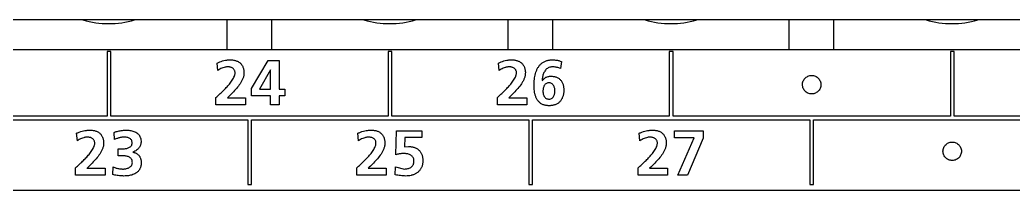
# Model space of a CAD drawing. Extents: x 147 to 432, y 261 to 358.
# Drawn here: x 318.89 to 345.82, y 336.18 to 340.78 of the extents above; entities that cross this region are included whole.
import ezdxf

# ---------------------------------------------------------------- set-up
doc = ezdxf.new("R2010")
doc.units = 0
doc.header["$MEASUREMENT"] = 0
doc.layers.get('0').update_dxf_attribs({"linetype": 'CONTINUOUS'})

msp = doc.modelspace()

# ---------------------------------------------------------------- linework, layer by layer
at = {"color": 7, "linetype": 'Continuous'}
for p, q in [((324.49553, 340.7772), (324.49553, 339.97721)), ((325.71553, 339.97721), (325.71553, 340.7772)), ((332.11553, 340.7772), (332.11553, 339.97721)), ((333.33553, 339.97721), (333.33553, 340.7772)), ((339.73553, 340.7772), (339.73553, 339.97721)), ((340.95553, 339.97721), (340.95553, 340.7772)), ((321.25413, 339.92695), (321.25413, 338.17701)), ((321.35404, 339.92695), (321.25413, 339.92695)), ((321.35404, 338.17701), (321.35404, 339.92695)), ((328.87399, 339.92695), (328.87399, 338.17701)), ((328.9739, 339.92695), (328.87399, 339.92695)), ((328.9739, 338.17701), (328.9739, 339.92695)), ((336.49386, 339.92695), (336.49386, 338.17701)), ((336.59376, 339.92695), (336.49386, 339.92695)), ((336.59376, 338.17701), (336.59376, 339.92695)), ((344.11372, 339.92695), (344.11372, 338.17684)), ((344.21363, 339.92695), (344.11372, 339.92695)), ((344.21363, 338.17684), (344.21363, 339.92695)), ((324.24964, 339.41277), (324.23069, 339.61189)), ((325.16741, 338.92167), (325.61562, 339.67718)), ((325.61562, 339.67718), (325.91431, 339.67718)), ((325.91431, 339.67718), (325.91431, 338.90617)), ((331.87777, 339.41277), (331.85917, 339.61189)), ((333.57276, 339.65496), (333.5421, 339.46083)), ((325.68073, 339.42655), (325.38377, 338.90617)), ((325.68418, 339.42655), (325.68073, 339.42655)), ((325.68418, 338.90617), (325.68418, 339.42655)), ((325.16741, 338.72754), (325.16741, 338.92167)), ((325.38377, 338.90617), (325.68418, 338.90617)), ((325.91431, 338.90617), (326.06727, 338.90617)), ((326.06727, 338.90617), (326.06727, 338.72754)), ((324.20313, 338.47863), (324.20313, 338.67948)), ((324.51078, 338.66759), (324.99998, 338.66759)), ((324.99998, 338.66759), (324.99998, 338.47863)), ((325.68418, 338.72754), (325.16741, 338.72754)), ((325.68418, 338.47863), (325.68418, 338.72754)), ((326.06727, 338.72754), (325.91431, 338.72754)), ((325.91431, 338.72754), (325.91431, 338.47863)), ((331.83161, 338.47863), (331.83161, 338.67948)), ((332.13891, 338.66759), (332.62846, 338.66759)), ((332.62846, 338.66759), (332.62846, 338.47863)), ((324.99998, 338.47863), (324.20313, 338.47863)), ((325.91431, 338.47863), (325.68418, 338.47863)), ((332.62846, 338.47863), (331.83161, 338.47863)), ((321.25413, 338.17701), (313.73383, 338.17701)), ((317.54411, 338.0771), (325.06406, 338.0771)), ((328.87399, 338.17701), (321.35404, 338.17701)), ((325.06406, 338.0771), (325.06406, 336.32682)), ((325.16397, 336.32682), (325.16397, 338.0771)), ((325.16397, 338.0771), (332.68392, 338.0771)), ((336.49386, 338.17701), (328.9739, 338.17701)), ((332.68392, 338.0771), (332.68392, 336.32682)), ((332.78383, 338.0771), (340.30379, 338.07693)), ((332.78383, 336.32682), (332.78383, 338.0771)), ((344.11372, 338.17684), (336.59376, 338.17701)), ((340.30379, 338.07693), (340.30379, 336.32682)), ((340.40369, 336.32682), (340.40369, 338.07693)), ((340.40369, 338.07693), (347.92365, 338.07693)), ((351.73358, 338.17684), (344.21363, 338.17684)), ((320.44384, 337.51245), (320.4249, 337.71158)), ((321.45464, 337.54501), (321.44085, 337.73742)), ((328.06887, 337.51245), (328.04993, 337.71158)), ((329.08208, 337.13298), (329.09413, 337.77686)), ((329.09413, 337.77686), (329.78246, 337.77686)), ((329.78246, 337.77686), (329.78246, 337.59824)), ((335.69838, 337.51245), (335.67943, 337.71158)), ((336.6382, 337.58807), (336.6382, 337.77686)), ((336.6382, 337.77686), (337.41094, 337.77686)), ((337.41094, 337.77686), (337.41094, 337.57774)), ((329.32082, 337.59824), (329.31565, 337.34244)), ((329.78246, 337.59824), (329.32082, 337.59824)), ((337.16875, 337.58807), (336.6382, 337.58807)), ((336.72399, 336.57832), (337.16875, 337.58807)), ((337.41094, 337.57774), (336.98513, 336.57832)), ((321.5542, 337.10369), (321.5542, 337.29266)), ((321.5542, 337.29266), (321.6641, 337.29266)), ((329.31565, 337.34244), (329.42555, 337.3545)), ((321.67099, 337.10369), (321.5542, 337.10369)), ((320.39768, 336.57832), (320.39768, 336.77916)), ((320.70498, 336.76728), (321.19419, 336.76728)), ((321.19419, 336.76728), (321.19419, 336.57832)), ((321.40296, 336.59726), (321.41674, 336.80156)), ((328.02271, 336.57832), (328.02271, 336.77916)), ((328.33001, 336.76728), (328.81922, 336.76728)), ((328.81922, 336.76728), (328.81922, 336.57832)), ((329.06485, 336.5921), (329.07002, 336.80673)), ((329.07002, 336.80673), (329.31565, 336.74661)), ((335.65187, 336.57832), (335.65187, 336.77916)), ((335.95918, 336.76728), (336.44872, 336.76728)), ((336.44872, 336.76728), (336.44872, 336.57832)), ((321.19419, 336.57832), (320.39768, 336.57832)), ((328.81922, 336.57832), (328.02271, 336.57832)), ((336.44872, 336.57832), (335.65187, 336.57832))]:
    msp.add_line(p, q, dxfattribs=at)
for points in [[(429.90553, 340.77723), (185.45553, 340.77723)], [(185.05553, 339.97723), (430.30553, 339.97723)], [(333.5421, 339.46083), (333.51931, 339.470326), (333.496233, 339.479103), (333.472239, 339.48717), (333.448505, 339.493968), (333.424463, 339.499578), (333.400157, 339.503904), (333.375651, 339.50689), (333.351019, 339.508538), (333.326339, 339.508809), (333.301696, 339.507363), (333.277257, 339.503907), (333.253247, 339.498186), (333.229931, 339.490094), (333.207597, 339.479593), (333.186514, 339.466762), (333.166927, 339.451749), (333.148989, 339.434796), (333.132776, 339.416186), (333.118288, 339.396202), (333.105464, 339.375109), (333.094217, 339.353134), (333.084436, 339.330467), (333.076013, 339.307261), (333.068837, 339.283638), (333.062815, 339.259695), (333.057864, 339.235508), (333.053903, 339.21114), (333.050852, 339.18664), (333.048664, 339.162044), (333.04738, 339.13802)], [(340.60385, 339.02709), (340.602512, 339.000964), (340.598478, 338.975106), (340.591761, 338.949815), (340.582421, 338.92537), (340.570564, 338.902043), (340.556326, 338.880087), (340.53987, 338.859741), (340.521235, 338.841091), (340.501606, 338.825134), (340.479712, 338.810802), (340.457058, 338.799125), (340.432932, 338.789696), (340.407695, 338.782775), (340.381427, 338.778483), (340.355302, 338.776984), (340.329159, 338.778176), (340.303284, 338.782077), (340.277961, 338.788674), (340.253472, 338.797899), (340.230087, 338.809642), (340.208058, 338.823767), (340.18762, 338.840109), (340.168989, 338.858485), (340.151982, 338.879224), (340.137617, 338.901096), (340.125886, 338.923763), (340.116413, 338.947898), (340.109459, 338.973126), (340.105142, 338.999402), (340.103634, 339.025526), (340.104834, 339.051668), (340.10876, 339.07754), (340.1154, 339.102851), (340.124684, 339.127317), (340.136497, 339.150668), (340.150694, 339.17265), (340.167108, 339.19303), (340.185551, 339.211594), (340.206172, 339.228401), (340.228077, 339.242715), (340.250727, 339.254382), (340.274813, 339.263799), (340.300047, 339.270729), (340.32622, 339.27501), (340.352346, 339.276506), (340.378488, 339.275311), (340.404365, 339.27142), (340.429695, 339.264848), (340.454194, 339.255651), (340.477592, 339.243933), (340.499633, 339.229828), (340.520082, 339.213499), (340.538716, 339.195127), (340.555696, 339.174415), (340.570052, 339.152537), (340.581719, 339.129961), (340.591134, 339.105945), (340.598075, 339.080717), (340.602352, 339.054586), (340.603846, 339.028454)], [(321.6641, 337.29266), (321.684546, 337.29291), (321.704974, 337.293859), (321.725361, 337.295482), (321.745675, 337.297844), (321.765869, 337.301062), (321.785884, 337.305253), (321.805637, 337.310542), (321.825008, 337.317087), (321.843829, 337.325073), (321.861857, 337.334712), (321.878754, 337.346212), (321.894065, 337.359749), (321.907232, 337.375369), (321.917705, 337.392908), (321.92508, 337.411962), (321.929201, 337.431964), (321.930407, 337.452365), (321.929243, 337.472776), (321.925725, 337.492911), (321.919324, 337.51321), (321.910259, 337.531519), (321.89837, 337.548133), (321.883976, 337.562632), (321.867788, 337.57468), (321.849929, 337.584621), (321.831055, 337.592475), (321.811513, 337.598484), (321.791548, 337.602895), (321.771325, 337.605926), (321.750957, 337.607747), (321.730522, 337.608515), (321.710072, 337.608417), (321.689638, 337.60758), (321.669245, 337.606058), (321.648915, 337.603837), (321.628674, 337.600919), (321.608544, 337.59731), (321.588549, 337.593018), (321.568711, 337.58805), (321.548793, 337.582339), (321.529336, 337.576045), (321.510096, 337.569112), (321.491093, 337.561554), (321.472344, 337.553388), (321.45464, 337.54501)], [(344.41379, 337.22737), (344.412452, 337.201243), (344.408417, 337.175386), (344.401699, 337.150093), (344.392359, 337.125649), (344.380501, 337.102321), (344.366261, 337.080365), (344.349804, 337.060019), (344.33117, 337.041371), (344.31154, 337.025414), (344.289645, 337.011082), (344.26699, 336.999405), (344.242863, 336.989976), (344.217626, 336.983055), (344.191357, 336.978763), (344.165231, 336.977264), (344.139088, 336.978456), (344.113212, 336.982357), (344.087889, 336.988954), (344.0634, 336.99818), (344.040015, 337.009924), (344.017985, 337.024049), (343.997546, 337.040391), (343.978916, 337.058768), (343.961912, 337.079504), (343.947547, 337.101377), (343.935816, 337.124043), (343.926343, 337.148178), (343.919389, 337.173406), (343.915072, 337.199682), (343.913564, 337.225807), (343.914764, 337.25195), (343.91869, 337.277822), (343.92533, 337.303134), (343.934613, 337.327601), (343.946425, 337.350952), (343.960622, 337.372934), (343.977036, 337.393316), (343.995479, 337.411881), (344.016102, 337.42869), (344.038008, 337.443005), (344.060657, 337.454672), (344.084743, 337.464089), (344.109978, 337.471019), (344.13615, 337.4753), (344.162276, 337.476796), (344.188419, 337.475601), (344.214297, 337.47171), (344.239627, 337.465137), (344.264126, 337.45594), (344.287525, 337.444222), (344.309567, 337.430117), (344.330016, 337.413788), (344.348651, 337.395416), (344.365633, 337.374703), (344.379989, 337.352825), (344.391657, 337.330247), (344.401073, 337.30623), (344.408014, 337.281001), (344.412292, 337.254868), (344.413786, 337.228736)], [(329.31565, 336.74661), (329.337422, 336.74719), (329.35913, 336.749009), (329.380696, 336.75208), (329.402028, 336.756487), (329.423012, 336.762326), (329.443509, 336.769693), (329.463339, 336.778698), (329.482282, 336.789444), (329.500066, 336.802011), (329.516388, 336.816423), (329.530924, 336.832634), (329.543388, 336.850485), (329.553565, 336.869733), (329.561361, 336.890063), (329.566812, 336.911146), (329.570051, 336.932676), (329.571261, 336.954418), (329.570601, 336.976195), (329.567922, 336.997807), (329.562973, 337.019012), (329.555921, 337.038731), (329.546131, 337.058178), (329.533931, 337.076211), (329.519537, 337.092547), (329.503279, 337.10703), (329.485543, 337.119605), (329.46661, 337.130369), (329.446797, 337.139416), (329.426336, 337.146884), (329.406128, 337.152729), (329.384873, 337.157496), (329.363384, 337.161073), (329.341741, 337.163549), (329.320004, 337.164996), (329.298225, 337.165524), (329.276441, 337.165272), (329.254673, 337.164397), (329.23294, 337.162887), (329.211262, 337.160721), (329.189662, 337.157883), (329.168163, 337.154365), (329.146787, 337.150161), (329.125557, 337.145272), (329.104495, 337.139705), (329.083621, 337.133469)], [(336.98513, 336.57832), (336.72399, 336.57832)], [(249.95553, 336.17723), (431.90553, 336.17723)], [(325.06406, 336.32682), (325.16397, 336.32682)], [(332.68392, 336.32682), (332.78383, 336.32682)], [(340.30379, 336.32682), (340.40369, 336.32682)]]:
    msp.add_lwpolyline(points, dxfattribs=at)
for points in [[(324.23069, 339.61189, -0.012783), (324.266627, 339.628986), (324.303389, 339.644228), (324.340865, 339.657622), (324.378954, 339.669156), (324.417562, 339.67881), (324.456599, 339.686552), (324.495818, 339.692315, -0.012961), (324.535436, 339.696085, -0.013395), (324.575196, 339.697769, -0.014825), (324.614985, 339.697218, -0.017168), (324.654658, 339.694126, -0.019761), (324.693993, 339.68812, -0.022375), (324.73227, 339.678926, -0.026011), (324.769875, 339.665945, -0.029474), (324.805807, 339.64888, -0.032823), (324.839331, 339.627479, -0.035282), (324.869637, 339.60173, -0.035318), (324.895569, 339.57246, -0.034976), (324.917479, 339.539272, -0.032659), (324.934712, 339.503426, -0.029447), (324.947377, 339.465717, -0.025137), (324.95584, 339.426848, -0.021517), (324.96069, 339.387355, -0.022105), (324.96209, 339.34748, -0.022795), (324.959917, 339.307748, -0.023818), (324.954058, 339.268394, -0.022371), (324.944542, 339.229769, -0.019202), (324.931849, 339.192053, -0.016805), (324.916484, 339.155342, -0.014767), (324.898835, 339.119674, -0.0129), (324.879243, 339.085035), (324.858008, 339.051375), (324.8354, 339.01862), (324.81163, 338.986699), (324.786882, 338.955529), (324.761307, 338.925033), (324.735038, 338.895132), (324.708191, 338.865751), (324.680842, 338.836786), (324.653128, 338.808219), (324.625099, 338.779961), (324.596842, 338.751932), (324.568464, 338.724024), (324.540045, 338.696158), (324.511566, 338.668355)], [(331.85917, 339.61189, -0.012747), (331.895107, 339.628992), (331.931866, 339.644245), (331.96934, 339.65765), (332.007428, 339.669194), (332.046037, 339.678854), (332.085076, 339.686595), (332.124022, 339.692318, -0.012993), (332.163642, 339.696089, -0.013414), (332.203404, 339.69777, -0.014829), (332.243195, 339.697215, -0.017163), (332.282869, 339.694118, -0.019745), (332.322206, 339.688109, -0.022316), (332.360437, 339.678928, -0.025964), (332.398048, 339.665958, -0.029416), (332.43399, 339.64891, -0.032759), (332.467532, 339.627533, -0.035224), (332.497865, 339.601813, -0.035411), (332.52392, 339.57246, -0.034965), (332.545855, 339.539287, -0.032673), (332.563117, 339.503452, -0.029479), (332.575807, 339.46575, -0.02518), (332.584291, 339.426884, -0.021561), (332.589154, 339.38739, -0.022165), (332.59056, 339.34748, -0.022831), (332.588384, 339.307746, -0.023846), (332.582517, 339.268391, -0.022393), (332.572989, 339.229767, -0.019217), (332.560281, 339.192055, -0.016814), (332.544901, 339.155348, -0.014771), (332.527235, 339.119686, -0.012901), (332.507626, 339.085055), (332.486375, 339.051402), (332.463751, 339.018656), (332.439966, 338.986744), (332.415204, 338.955582), (332.389616, 338.925095), (332.363335, 338.895203), (332.336476, 338.865828), (332.30904, 338.83679), (332.281316, 338.80823), (332.253278, 338.779978), (332.225013, 338.751954), (332.196629, 338.72405), (332.168206, 338.696186), (332.139724, 338.668382)], [(333.05083, 339.13458, -0.02937), (333.074695, 339.165436, -0.034794), (333.102242, 339.193042, -0.039524), (333.133578, 339.216244, -0.040614), (333.167775, 339.233876, -0.038587), (333.204826, 339.246025, -0.033021), (333.243246, 339.252746, -0.026578), (333.28268, 339.25481, -0.020604), (333.321669, 339.253351, -0.021989), (333.360396, 339.248583, -0.025035), (333.398504, 339.240217, -0.028312), (333.435496, 339.227834, -0.031126), (333.470757, 339.211155, -0.0335), (333.50394, 339.189832, -0.034112), (333.533592, 339.164497, -0.033926), (333.559524, 339.135367, -0.032246), (333.581391, 339.103068, -0.029715), (333.599093, 339.068308, -0.026882), (333.612751, 339.031766, -0.024375), (333.622829, 338.993141, -0.021567), (333.62918, 338.954641, -0.018675), (333.632392, 338.915756, -0.014908), (333.632991, 338.876734, -0.014365), (333.631338, 338.837744, -0.014759), (333.627421, 338.798916, -0.016885), (333.62107, 338.760412, -0.019363), (333.611947, 338.722473, -0.021812), (333.599736, 338.685414, -0.024367), (333.584162, 338.649641, -0.027111), (333.564999, 338.615662, -0.029187), (333.542135, 338.584054, -0.030809), (333.515644, 338.555425, -0.031178), (333.485818, 338.530287, -0.030182), (333.453127, 338.509007, -0.028573), (333.418163, 338.49171, -0.025941), (333.38152, 338.478317, -0.023247), (333.343734, 338.468592, -0.020353), (333.305241, 338.462192, -0.018142), (333.266382, 338.458762, -0.016239), (333.227367, 338.45801, -0.017637), (333.188378, 338.459847, -0.020708), (333.149659, 338.464662, -0.023676), (333.11152, 338.472896, -0.026606), (333.074402, 338.484911, -0.029264), (333.038865, 338.501004, -0.030669), (333.005506, 338.521225, -0.031335), (332.974929, 338.545441, -0.030088), (332.947462, 338.573302, -0.027964), (332.923498, 338.604084, -0.025018), (332.902917, 338.637232, -0.022066), (332.885546, 338.67217, -0.019086), (332.871102, 338.708422, -0.016581), (332.859275, 338.74561, -0.01424), (332.849758, 338.783459), (332.842268, 338.82176), (332.83656, 338.86037), (332.832412, 338.899177), (332.829635, 338.938108), (332.828064, 338.977105), (332.82758, 339.01607), (332.828101, 339.055097), (332.82967, 339.094095), (332.832397, 339.133476), (332.836301, 339.172309), (332.841579, 339.211591), (332.848163, 339.25006), (332.856241, 339.288242), (332.865729, 339.3253), (332.877151, 339.362617, -0.013599), (332.890491, 339.399291, -0.015078), (332.905908, 339.435142, -0.016758), (332.923572, 339.469937, -0.01847), (332.943641, 339.503401, -0.020274), (332.966238, 339.535212, -0.022129), (332.991448, 339.564991, -0.02335), (333.01926, 339.592358, -0.024703), (333.049564, 339.616928, -0.024803), (333.082159, 339.638368, -0.024574), (333.11671, 339.656494, -0.023897), (333.152853, 339.671171, -0.022322), (333.190204, 339.682453, -0.020909), (333.228395, 339.69047, -0.018743), (333.267108, 339.695431, -0.016513), (333.30608, 339.697656, -0.013972), (333.345108, 339.697485), (333.384076, 339.695344, -0.013214), (333.423433, 339.691136, -0.013342), (333.461963, 339.68493, -0.013353), (333.500106, 339.676674), (333.537759, 339.66641), (333.57276, 339.65496)], [(324.20313, 338.67948), (324.22649, 338.701471), (324.249962, 338.72334), (324.273551, 338.745084), (324.297156, 338.766812), (324.320672, 338.788635), (324.344062, 338.810593), (324.367312, 338.832699), (324.390404, 338.854971), (324.413313, 338.87743), (324.436013, 338.900101), (324.458474, 338.923007), (324.480667, 338.946174), (324.502561, 338.969624), (324.524119, 338.993382), (324.545294, 339.017483), (324.566033, 339.04196), (324.586275, 339.066847), (324.605934, 339.092196), (324.624906, 339.118064), (324.643076, 339.144504), (324.660266, 339.171591), (324.67625, 339.199403), (324.690753, 339.227995), (324.70329, 339.257487, 0.02369), (324.713268, 339.287975, 0.031282), (324.719883, 339.319411, 0.040728), (324.721921, 339.351399, 0.049162), (324.718198, 339.383213, 0.056101), (324.707903, 339.413528, 0.057851), (324.690989, 339.440706, 0.053505), (324.668466, 339.463467, 0.046196), (324.641869, 339.481327, 0.039219), (324.612618, 339.494426, 0.033838), (324.581769, 339.503144, 0.03085), (324.550053, 339.507841, 0.027059), (324.518001, 339.508812, 0.022216), (324.486004, 339.506627, 0.020451), (324.454304, 339.501748), (324.423081, 339.494407), (324.392411, 339.484867), (324.362449, 339.473412), (324.333186, 339.460271), (324.304629, 339.445657), (324.276768, 339.429755), (324.24964, 339.41277)], [(331.83161, 338.67948), (331.854964, 338.701469), (331.878429, 338.723339), (331.90201, 338.745085), (331.925604, 338.766815), (331.94911, 338.788642), (331.97249, 338.810603), (331.995729, 338.832713), (332.01881, 338.854989), (332.041707, 338.877452), (332.064395, 338.900128), (332.086844, 338.923039), (332.109025, 338.94621), (332.130905, 338.969665), (332.15245, 338.993429), (332.173612, 339.017534), (332.194337, 339.042016), (332.214565, 339.066908), (332.23421, 339.092262), (332.253166, 339.118134), (332.271321, 339.144578), (332.288495, 339.171669), (332.304463, 339.199484), (332.318949, 339.228079), (332.331468, 339.257573, 0.023684), (332.341429, 339.288061, 0.031281), (332.348027, 339.319496, 0.040721), (332.350049, 339.35148, 0.049157), (332.346312, 339.383286, 0.056075), (332.336006, 339.413593, 0.057804), (332.319088, 339.440762, 0.053464), (332.296568, 339.463518, 0.046185), (332.269976, 339.481376, 0.040363), (332.239824, 339.494797, 0.033762), (332.208943, 339.503383, 0.030925), (332.177213, 339.507944, 0.026975), (332.145162, 339.508781, 0.022046), (332.113178, 339.506479, 0.020391), (332.0815, 339.501497, 0.018939), (332.049446, 339.493827), (332.018863, 339.48417), (331.988947, 339.472609), (331.959727, 339.459386), (331.931206, 339.444714), (331.90337, 339.428778), (331.87777, 339.41277)], [(320.4249, 337.71158, -0.01279), (320.460845, 337.72868), (320.497616, 337.743927), (320.5351, 337.757323), (320.573199, 337.768858), (320.611817, 337.778512), (320.650863, 337.786253), (320.690023, 337.792006, -0.012964), (320.72965, 337.795776, -0.013398), (320.769419, 337.797459, -0.014828), (320.809218, 337.796907, -0.017164), (320.848899, 337.793812, -0.019746), (320.888244, 337.787805, -0.022336), (320.92651, 337.778617, -0.02597), (320.964128, 337.765643, -0.029422), (321.000076, 337.748591, -0.032766), (321.033623, 337.727208, -0.035232), (321.063959, 337.70148, -0.035381), (321.08999, 337.67215, -0.034971), (321.111929, 337.638971, -0.032678), (321.129192, 337.603129, -0.029483), (321.141883, 337.565419, -0.025182), (321.150366, 337.526545, -0.021565), (321.155227, 337.487044, -0.022144), (321.15663, 337.44717, -0.022834), (321.154453, 337.407429, -0.02385), (321.148585, 337.368067, -0.022395), (321.139054, 337.329436, -0.019219), (321.126342, 337.291717, -0.016816), (321.110957, 337.255004, -0.014772), (321.093286, 337.219337, -0.012902), (321.073672, 337.1847), (321.052415, 337.151043), (321.029785, 337.118292), (321.005993, 337.086375), (320.981225, 337.055209), (320.955631, 337.024718), (320.929343, 336.994821), (320.902478, 336.965443), (320.875107, 336.936475), (320.847378, 336.907911), (320.819335, 336.879654), (320.791064, 336.851625), (320.762675, 336.823716), (320.734246, 336.795847), (320.705759, 336.768038)], [(321.44085, 337.73742), (321.467893, 337.74745), (321.495283, 337.756491), (321.522972, 337.764572), (321.550916, 337.771721), (321.578732, 337.77789), (321.607074, 337.783252), (321.635567, 337.78774), (321.664182, 337.791371), (321.692891, 337.794157), (321.72167, 337.7961), (321.750491, 337.797242), (321.779334, 337.797519), (321.808166, 337.796711), (321.83706, 337.794655), (321.865706, 337.79129), (321.894162, 337.786586), (321.922345, 337.780458), (321.950147, 337.772791), (321.977432, 337.763448), (322.004022, 337.752285), (322.029691, 337.739145), (322.054158, 337.723887, -0.024733), (322.077083, 337.706402, -0.026663), (322.098089, 337.686652, -0.02852), (322.11679, 337.664713, -0.028867), (322.132843, 337.640767, -0.028848), (322.146035, 337.615133, -0.027321), (322.156251, 337.588178), (322.163466, 337.56087), (322.168126, 337.532418), (322.170295, 337.503662), (322.170259, 337.475633), (322.167985, 337.446884), (322.163151, 337.41846, -0.026426), (322.155497, 337.390662, -0.028322), (322.14485, 337.36387, -0.029228), (322.131181, 337.338486, -0.029017), (322.114647, 337.31487, -0.027433), (322.095556, 337.293265, -0.024884), (322.074309, 337.273772), (322.051329, 337.256353), (322.027001, 337.240866), (322.001642, 337.227133), (321.975522, 337.214898), (321.948814, 337.204006)], [(328.04993, 337.71158, -0.01279), (328.085875, 337.72868), (328.122646, 337.743927), (328.16013, 337.757323), (328.198229, 337.768858), (328.236847, 337.778512), (328.275893, 337.786253), (328.315053, 337.792006, -0.012964), (328.35468, 337.795776, -0.013398), (328.394449, 337.797459, -0.014828), (328.434248, 337.796907, -0.017164), (328.473929, 337.793812, -0.019746), (328.513274, 337.787805, -0.022336), (328.55154, 337.778617, -0.02597), (328.589158, 337.765643, -0.029422), (328.625106, 337.748591, -0.032766), (328.658653, 337.727208, -0.035232), (328.688989, 337.70148, -0.035381), (328.71502, 337.67215, -0.034971), (328.736959, 337.638971, -0.032678), (328.754222, 337.603129, -0.029483), (328.766913, 337.565419, -0.025182), (328.775396, 337.526545, -0.021565), (328.780257, 337.487044, -0.022144), (328.78166, 337.44717, -0.022834), (328.779483, 337.407429, -0.02385), (328.773615, 337.368067, -0.022395), (328.764084, 337.329436, -0.019219), (328.751372, 337.291717, -0.016816), (328.735987, 337.255004, -0.014772), (328.718316, 337.219337, -0.012902), (328.698702, 337.1847), (328.677445, 337.151043), (328.654815, 337.118292), (328.631023, 337.086375), (328.606255, 337.055209), (328.580661, 337.024718), (328.554373, 336.994821), (328.527508, 336.965443), (328.500137, 336.936475), (328.472408, 336.907911), (328.444365, 336.879654), (328.416094, 336.851625), (328.387705, 336.823716), (328.359276, 336.795847), (328.330789, 336.768038)], [(335.67943, 337.71158, -0.012784), (335.71537, 337.728677), (335.752134, 337.74392), (335.789612, 337.757314), (335.827704, 337.768849), (335.866315, 337.778503), (335.905354, 337.786244), (335.944559, 337.792005, -0.012962), (335.98418, 337.795775, -0.013395), (336.023942, 337.797459, -0.014856), (336.063734, 337.796906, -0.017207), (336.103409, 337.793805, -0.019795), (336.142744, 337.787784, -0.022302), (336.180876, 337.778613, -0.026003), (336.218482, 337.765626, -0.029449), (336.254415, 337.748558, -0.03278), (336.287943, 337.727158, -0.035233), (336.318258, 337.701415, -0.035282), (336.344209, 337.67215, -0.034952), (336.366138, 337.638972, -0.032658), (336.383394, 337.603134, -0.029467), (336.396081, 337.56543, -0.025172), (336.404563, 337.526563, -0.021558), (336.409425, 337.487068, -0.022157), (336.41083, 337.44717, -0.022831), (336.408654, 337.407435, -0.023846), (336.402788, 337.36808, -0.022392), (336.393259, 337.329455, -0.019217), (336.380552, 337.291742, -0.016815), (336.365171, 337.255035, -0.014772), (336.347505, 337.219372, -0.012902), (336.327896, 337.18474), (336.306645, 337.151087), (336.28402, 337.118341), (336.260234, 337.086428), (336.235472, 337.055266), (336.209883, 337.024779), (336.183601, 336.994886), (336.156742, 336.965511), (336.129309, 336.936478), (336.101585, 336.907918), (336.073546, 336.879666), (336.045281, 336.851641), (336.016896, 336.823737), (335.988473, 336.795872), (335.95999, 336.768068)], [(320.39768, 336.77916), (320.421035, 336.80115), (320.444501, 336.82302), (320.468082, 336.844766), (320.491677, 336.866497), (320.515184, 336.888324), (320.538564, 336.910285), (320.561804, 336.932396), (320.584885, 336.954672), (320.607784, 336.977136), (320.630472, 336.999812), (320.652922, 337.022724), (320.675103, 337.045895), (320.696984, 337.069351), (320.71853, 337.093115), (320.739692, 337.117221), (320.760417, 337.141703), (320.780646, 337.166596), (320.800291, 337.191951), (320.819248, 337.217823), (320.837403, 337.244268), (320.854578, 337.271361), (320.870546, 337.299176), (320.885032, 337.327772), (320.89755, 337.357267, 0.023685), (320.90751, 337.387756, 0.031283), (320.914108, 337.419191, 0.040723), (320.916129, 337.451176, 0.049162), (320.91239, 337.482984, 0.056083), (320.902082, 337.51329, 0.057811), (320.885161, 337.540458, 0.053468), (320.862637, 337.563212, 0.046185), (320.836042, 337.581067, 0.040341), (320.805904, 337.594479, 0.03376), (320.775022, 337.603064, 0.030922), (320.743291, 337.607625, 0.026967), (320.71124, 337.608461, 0.022009), (320.679255, 337.606161, 0.02034), (320.647574, 337.601187, 0.018931), (320.615453, 337.593514), (320.584866, 337.58387), (320.554944, 337.572322), (320.525719, 337.559106), (320.497199, 337.54443), (320.469375, 337.528473), (320.44384, 337.51245)], [(328.02271, 336.77916), (328.046065, 336.80115), (328.069531, 336.82302), (328.093112, 336.844766), (328.116707, 336.866497), (328.140214, 336.888324), (328.163594, 336.910285), (328.186834, 336.932396), (328.209915, 336.954672), (328.232814, 336.977136), (328.255502, 336.999812), (328.277952, 337.022724), (328.300133, 337.045895), (328.322014, 337.069351), (328.34356, 337.093115), (328.364722, 337.117221), (328.385447, 337.141703), (328.405676, 337.166596), (328.425321, 337.191951), (328.444278, 337.217823), (328.462433, 337.244268), (328.479608, 337.271361), (328.495576, 337.299176), (328.510062, 337.327772), (328.52258, 337.357267, 0.023685), (328.53254, 337.387756, 0.031283), (328.539138, 337.419191, 0.040723), (328.541159, 337.451176, 0.049162), (328.53742, 337.482984, 0.056083), (328.527112, 337.51329, 0.057811), (328.510191, 337.540458, 0.053468), (328.487667, 337.563212, 0.046185), (328.461072, 337.581067, 0.040341), (328.430934, 337.594479, 0.03376), (328.400052, 337.603064, 0.030922), (328.368321, 337.607625, 0.026967), (328.33627, 337.608461, 0.022009), (328.304285, 337.606161, 0.02034), (328.272604, 337.601187, 0.018931), (328.240483, 337.593514), (328.209896, 337.58387), (328.179974, 337.572322), (328.150749, 337.559106), (328.122229, 337.54443), (328.094405, 337.528473), (328.06887, 337.51245)], [(335.65187, 336.77916), (335.675219, 336.801145), (335.69868, 336.82301), (335.722256, 336.844751), (335.745846, 336.866477), (335.769347, 336.888299), (335.792723, 336.910256), (335.815957, 336.932361), (335.839034, 336.954632), (335.861927, 336.97709), (335.884611, 336.999761), (335.907056, 337.022666), (335.929233, 337.045832), (335.95111, 337.069282), (335.972652, 337.093039), (335.993811, 337.117139), (336.014533, 337.141614), (336.034759, 337.1665), (336.054403, 337.191846), (336.073359, 337.217711), (336.091513, 337.244147), (336.108689, 337.27123), (336.124659, 337.299036), (336.139151, 337.327621), (336.151679, 337.357104, 0.023652), (336.161653, 337.387581, 0.031224), (336.168271, 337.419004, 0.040656), (336.170323, 337.450981, 0.0491), (336.166624, 337.482785, 0.056032), (336.156362, 337.5131, 0.057804), (336.139486, 337.540288, 0.053499), (336.117001, 337.56307, 0.046228), (336.090436, 337.580956, 0.03928), (336.06121, 337.59408, 0.033923), (336.030379, 337.602819, 0.030983), (335.998676, 337.607524, 0.027147), (335.966636, 337.60849, 0.022194), (335.934651, 337.606297, 0.02044), (335.902963, 337.601413), (335.871752, 337.59407), (335.84116, 337.584552), (335.811208, 337.573102), (335.781955, 337.559967), (335.753408, 337.54536), (335.725556, 337.529465), (335.69838, 337.51245)], [(321.94728, 337.19998, -0.026618), (321.977375, 337.194469, -0.026472), (322.006735, 337.185811, -0.029818), (322.034932, 337.173922, -0.031829), (322.061442, 337.158641, -0.032814), (322.085753, 337.140061, -0.032919), (322.107415, 337.11845, -0.031784), (322.126109, 337.094225, -0.029837), (322.141682, 337.067883, -0.027561), (322.154134, 337.039925, -0.025191), (322.163572, 337.010811, -0.022887), (322.170176, 336.980921), (322.17413, 336.950568), (322.175652, 336.919999), (322.175001, 336.889396), (322.172117, 336.85892), (322.166796, 336.828776, -0.022824), (322.158855, 336.799207, -0.024811), (322.148142, 336.770536, -0.026077), (322.134555, 336.743111, -0.026412), (322.118171, 336.717257, -0.026421), (322.099142, 336.693287, -0.025133), (322.077746, 336.671399, -0.023829), (322.054308, 336.651711, -0.0218), (322.029173, 336.63424), (322.002669, 336.618922), (321.97508, 336.605653), (321.946649, 336.594296), (321.917571, 336.584714), (321.888003, 336.576773), (321.858068, 336.570346), (321.827865, 336.56532), (321.797473, 336.561609), (321.766953, 336.559157), (321.736361, 336.557889), (321.705742, 336.557694), (321.675131, 336.558373), (321.644542, 336.559739), (321.613992, 336.561792), (321.583495, 336.56452), (321.553066, 336.567935), (321.522109, 336.572159), (321.491888, 336.577074), (321.461816, 336.582839), (321.431947, 336.589567), (321.40296, 336.59726)], [(329.42555, 337.3545, -0.017503), (329.461153, 337.353321, -0.017307), (329.496595, 337.349675, -0.018782), (329.53168, 337.343489, -0.02047), (329.566169, 337.334573, -0.022329), (329.599778, 337.32274, -0.024416), (329.632127, 337.307829, -0.026389), (329.662791, 337.289709, -0.028202), (329.691297, 337.26836, -0.028972), (329.717177, 337.243892, -0.029308), (329.740024, 337.216575, -0.028192), (329.75959, 337.186814, -0.026636), (329.775768, 337.155083, -0.024458), (329.788629, 337.121864, -0.021917), (329.798347, 337.087599, -0.019005), (329.805234, 337.052645, -0.017117), (329.809604, 337.017286, -0.016308), (329.811602, 336.981715), (329.81135, 336.946862, -0.0187), (329.808668, 336.911332, -0.02141), (329.803133, 336.876146, -0.022008), (329.794565, 336.84157, -0.022757), (329.782942, 336.807894, -0.023787), (329.768244, 336.775447, -0.0244), (329.750483, 336.744571, -0.024778), (329.729778, 336.715586, -0.024575), (329.706313, 336.688786, -0.023775), (329.680929, 336.664902, -0.023343), (329.652803, 336.643042, -0.022376), (329.622797, 336.623844, -0.02098), (329.591239, 336.607314, -0.019645), (329.558443, 336.5934, -0.018141), (329.524689, 336.582001, -0.016741), (329.490222, 336.572982), (329.455247, 336.566195), (329.419928, 336.561485), (329.384402, 336.558693), (329.348783, 336.557663), (329.313154, 336.558209), (329.277568, 336.560041), (329.242055, 336.562969), (329.206636, 336.566875), (329.17071, 336.571787), (329.13554, 336.577519), (329.100535, 336.58418), (329.06485, 336.5921)], [(321.41674, 336.80156), (321.437066, 336.793814), (321.457568, 336.786543), (321.477477, 336.780013), (321.498312, 336.773761), (321.519012, 336.768152), (321.540159, 336.763058), (321.561449, 336.758595), (321.583064, 336.754763), (321.604594, 336.751659), (321.627041, 336.749199), (321.648734, 336.747594), (321.670468, 336.746712), (321.692218, 336.746774), (321.714314, 336.748078), (321.735908, 336.750665), (321.75822, 336.75466), (321.779376, 336.759705), (321.800198, 336.765988), (321.820576, 336.773588), (321.840362, 336.782613), (321.859352, 336.793208), (321.87726, 336.805539), (321.8937, 336.819766), (321.908147, 336.836001), (321.920025, 336.854196, 0.042893), (321.928755, 336.874105, 0.0445), (321.933842, 336.89521), (321.93557, 336.91662), (321.934731, 336.938351), (321.931565, 336.959862), (321.926073, 336.980903), (321.917888, 337.001036), (321.90733, 337.019093), (321.893718, 337.036037), (321.878289, 337.050407), (321.86064, 337.062933), (321.841549, 337.073337), (321.821503, 337.081765), (321.800811, 337.088459), (321.779693, 337.093664), (321.758298, 337.097583), (321.736732, 337.100397), (321.715568, 337.102252), (321.693841, 337.103375), (321.672091, 337.103696)]]:
    msp.add_lwpolyline(points, format="xyb", dxfattribs=at)
msp.add_lwpolyline([(333.06805, 338.8495), (333.06857, 338.829021), (333.070269, 338.808601), (333.073182, 338.78832), (333.077463, 338.768285), (333.083266, 338.748638), (333.090752, 338.72957), (333.100095, 338.711342), (333.111445, 338.694295), (333.124828, 338.67889), (333.140288, 338.665466), (333.157557, 338.654471), (333.176261, 338.646144), (333.195949, 338.640517), (333.216187, 338.637396), (333.236653, 338.636614), (333.257079, 338.638177), (333.277087, 338.642507), (333.296206, 338.649826), (333.31394, 338.660055), (333.329886, 338.672894), (333.34383, 338.68789), (333.355373, 338.703983), (333.365389, 338.721849), (333.373597, 338.740618), (333.380152, 338.760028), (333.385203, 338.779883), (333.388875, 338.800041), (333.391258, 338.820391), (333.392423, 338.840847), (333.392466, 338.861465), (333.391438, 338.881929), (333.389333, 338.902311), (333.386069, 338.922538), (333.381531, 338.942517), (333.375595, 338.962126), (333.368261, 338.980859), (333.3591, 338.99918), (333.348394, 339.015988), (333.33543, 339.03184), (333.32045, 339.045798), (333.30358, 339.057396), (333.285136, 339.066279), (333.26556, 339.072281), (333.245339, 339.075469), (333.224868, 339.076125), (333.204456, 339.074413), (333.184443, 339.070084), (333.165262, 339.062925), (333.147423, 339.052881), (333.131366, 339.040182), (333.117354, 339.025251), (333.105044, 339.007926), (333.095231, 338.989947), (333.08749, 338.971716), (333.080878, 338.951484), (333.075991, 338.931587), (333.072396, 338.911416), (333.069946, 338.891074), (333.068503, 338.870632)], close=True, dxfattribs=at)
for centre in [(321.29553, 343.17723), (328.91553, 343.17723), (336.53553, 343.17723), (344.15553, 343.17723)]:
    msp.add_arc(centre, 2.5, 253.7398, 286.2602, dxfattribs=at)

doc.saveas('drawing.dxf')
